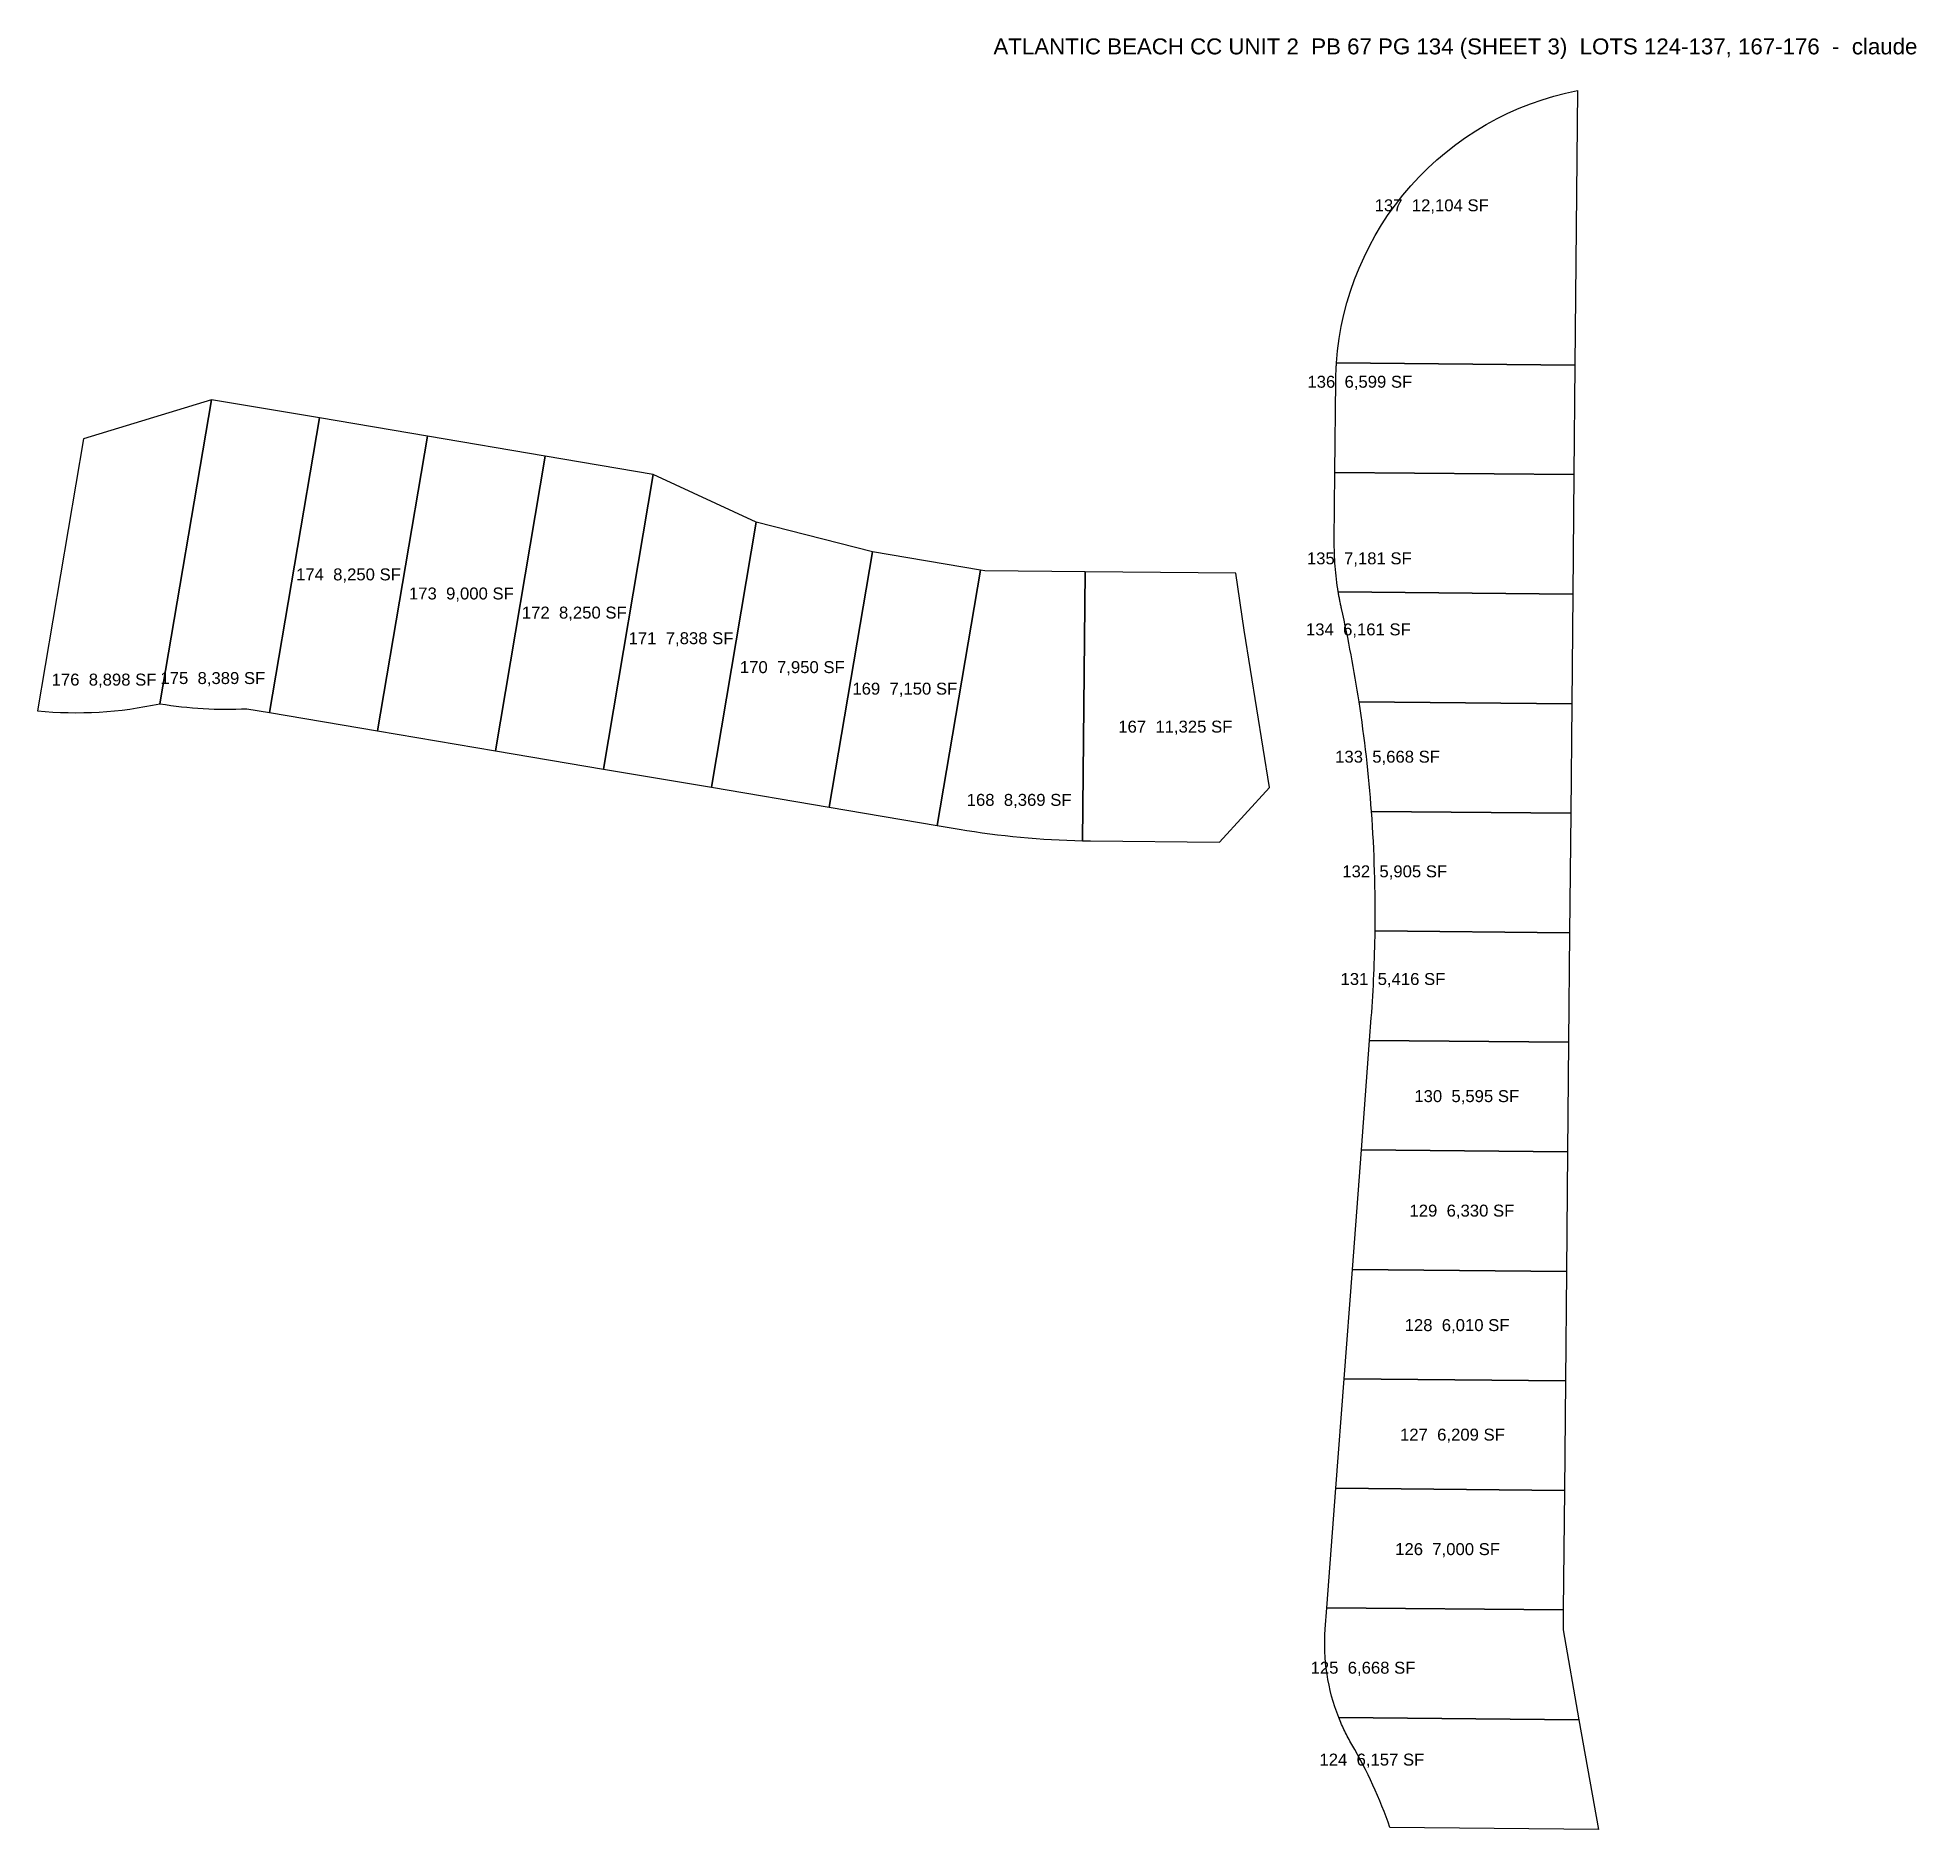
# Model space of a CAD drawing. Extents: x -772 to 171, y -735 to 164.
import ezdxf
from ezdxf.enums import TextEntityAlignment as Align

# ---------------------------------------------------------------- set-up
doc = ezdxf.new("R2010")
doc.units = 0
for name, color, linetype in [('LOT', 4, 'CONTINUOUS'), ('LOT-FLAGGED', 1, 'CONTINUOUS'), ('TEXT-LABELS', 7, 'CONTINUOUS'), ('TITLEBLOCK', 2, 'CONTINUOUS')]:
    doc.layers.add(name, color=color, linetype=linetype)
doc.styles.get("Standard").update_dxf_attribs({"font": 'Arial'})

msp = doc.modelspace()

# ---------------------------------------------------------------- linework, layer by layer
at = {"layer": 'LOT'}
for points in [[(1.2978, 137.8439), (0, 0), (-119.7147, 1.1272), (-119.1592, 7.2355), (-118.3544, 13.3161), (-117.3018, 19.3587), (-116.0029, 25.3532), (-114.4601, 31.2896), (-112.6759, 37.1579), (-110.6533, 42.9484), (-108.3956, 48.6514), (-105.9067, 54.2573), (-103.1906, 59.7568), (-100.252, 65.1406), (-97.0958, 70.3998), (-93.7272, 75.5256), (-90.1519, 80.5093), (-86.3758, 85.3428), (-82.4052, 90.0178), (-78.2469, 94.5266), (-73.9077, 98.8616), (-69.3949, 103.0156), (-64.716, 106.9816), (-59.879, 110.753), (-54.8918, 114.3236), (-49.7627, 117.6872), (-44.5005, 120.8384), (-39.1138, 123.7718), (-33.6118, 126.4825), (-28.0034, 128.966), (-22.2983, 131.2182), (-16.5058, 133.2352), (-10.6358, 135.0138), (-4.6979, 136.5508)], [(0, 0), (-0.5178, -54.9976), (-120.5125, -53.8678), (-120.0777, -7.9856), (-120.0712, -7.4156), (-120.0626, -6.8455), (-120.0519, -6.2756), (-120.0389, -5.7056), (-120.0238, -5.1357), (-120.0065, -4.5659), (-119.9871, -3.9961), (-119.9655, -3.4265), (-119.9417, -2.8569), (-119.9158, -2.2874), (-119.8877, -1.718), (-119.8574, -1.1487), (-119.825, -0.5795), (-119.7904, -0.0105), (-119.7536, 0.5584), (-119.7147, 1.1272)], [(-576.213, -35.7093), (-630.4435, -26.5415), (-655.4467, -174.4429), (-601.2161, -183.6107)], [(-517.0524, -45.7105), (-576.213, -35.7093), (-601.2161, -183.6107), (-542.0555, -193.612)], [(-462.8219, -54.8783), (-517.0524, -45.7105), (-542.0555, -193.612), (-487.825, -202.7798)], [(-411.0906, -78.8369), (-462.8219, -54.8783), (-487.825, -202.7798), (-433.5934, -211.9483)], [(-0.5178, -54.9976), (-1.0827, -114.9949), (-118.8275, -113.8863), (-119.0816, -112.2891), (-119.321, -110.6811), (-119.5428, -109.0705), (-119.7473, -107.4576), (-119.9342, -105.8426), (-120.1036, -104.2257), (-120.2555, -102.607), (-120.3898, -100.9868), (-120.5065, -99.3652), (-120.6057, -97.7425), (-120.6873, -96.1187), (-120.7512, -94.4942), (-120.7976, -92.8691), (-120.8264, -91.2436), (-120.8375, -89.6178), (-120.831, -87.9921), (-120.5125, -53.8678)], [(-352.7615, -93.7687), (-411.0906, -78.8369), (-433.5934, -211.9483), (-374.4309, -221.95)], [(-298.5309, -102.9365), (-352.7615, -93.7687), (-374.4309, -221.95), (-320.2003, -231.1178)], [(-245.9854, -103.7933), (-296.2631, -103.3199), (-298.5309, -102.9365), (-320.2003, -231.1178), (-309.2556, -232.968), (-305.4117, -233.5995), (-301.5621, -234.1953), (-297.7071, -234.7554), (-293.8472, -235.2797), (-289.9825, -235.7682), (-286.1134, -236.2208), (-282.2403, -236.6376), (-278.3636, -237.0183), (-274.4834, -237.3631), (-270.6002, -237.6719), (-266.7144, -237.9447), (-262.8261, -238.1814), (-258.9359, -238.3821), (-255.0439, -238.5466), (-251.1506, -238.6751), (-247.2563, -238.7674), (-247.2564, -238.7873)], [(-170.2687, -104.5062), (-245.9854, -103.7933), (-247.2564, -238.7873), (-243.2068, -238.845), (-178.4797, -239.4544), (-153.3643, -212.0039), (-166.0042, -133.11)], [(-1.0827, -114.9949), (-1.6005, -169.9925), (-108.3858, -168.987), (-108.8449, -166.0524), (-109.3154, -163.1124), (-109.7984, -160.1744), (-110.2939, -157.2384), (-110.8019, -154.3046), (-111.3224, -151.373), (-111.8553, -148.4437), (-112.4007, -145.5166), (-112.9585, -142.5919), (-113.5288, -139.6695), (-114.1115, -136.7497), (-114.7066, -133.8323), (-115.3141, -130.9175), (-115.934, -128.0053), (-116.5663, -125.0958), (-117.2109, -122.1889), (-117.3254, -121.6733), (-117.4382, -121.1573), (-117.5491, -120.6409), (-117.6582, -120.1241), (-117.7654, -119.6069), (-117.8709, -119.0893), (-117.9745, -118.5714), (-118.0763, -118.0531), (-118.1763, -117.5344), (-118.2744, -117.0154), (-118.3708, -116.4961), (-118.4652, -115.9764), (-118.5579, -115.4564), (-118.6487, -114.9361), (-118.7377, -114.4155), (-118.8275, -113.8863)], [(-1.6005, -169.9925), (-2.1184, -224.99), (-102.1539, -224.0482), (-102.4157, -220.5986), (-102.6945, -217.1458), (-102.9903, -213.6945), (-103.3032, -210.2446), (-103.6332, -206.7963), (-103.9803, -203.3497), (-104.3443, -199.9049), (-104.7255, -196.4619), (-105.1237, -193.0208), (-105.5388, -189.5818), (-105.971, -186.1448), (-106.4203, -182.71), (-106.8865, -179.2775), (-107.3696, -175.8474), (-107.8698, -172.4196), (-108.3858, -168.987)], [(-2.1184, -224.99), (-2.6833, -284.9874), (-100.3389, -284.0679), (-100.3016, -280.3212), (-100.2842, -276.567), (-100.287, -272.8127), (-100.3098, -269.0585), (-100.3529, -265.3045), (-100.416, -261.5508), (-100.4993, -257.7974), (-100.6027, -254.0446), (-100.7262, -250.2923), (-100.8699, -246.5408), (-101.0336, -242.7901), (-101.2175, -239.0403), (-101.4215, -235.2916), (-101.6456, -231.544), (-101.8898, -227.7977), (-102.1539, -224.0482)], [(-2.6833, -284.9874), (-3.2011, -339.9849), (-103.1067, -339.0443), (-102.2516, -327.6634), (-102.0525, -324.9433), (-101.864, -322.2226), (-101.6861, -319.501), (-101.5188, -316.7789), (-101.3621, -314.0561), (-101.216, -311.3327), (-101.0805, -308.6087), (-100.9557, -305.8843), (-100.8414, -303.1593), (-100.7378, -300.434), (-100.6448, -297.7083), (-100.5624, -294.9822), (-100.4907, -292.2558), (-100.4295, -289.5292), (-100.379, -286.8023), (-100.3389, -284.0679)], [(-3.2011, -339.9849), (-3.7189, -394.9825), (-107.2443, -394.0078), (-103.1067, -339.0443)], [(-3.7189, -394.9825), (-4.2838, -454.9798), (-111.749, -453.968), (-107.2443, -394.0078)], [(-4.2838, -454.9798), (-4.8016, -509.9774), (-115.8767, -508.9316), (-111.749, -453.968)], [(-4.8016, -509.9774), (-5.3194, -564.975), (-120.0144, -563.8951), (-115.8767, -508.9316)], [(-5.3194, -564.975), (-5.8843, -624.9723), (-124.5191, -623.8553), (-120.0144, -563.8951)], [(-5.8843, -624.9723), (-5.9785, -634.9719), (2.0057, -680.0503), (-118.609, -678.9146), (-119.6109, -676.2694), (-120.5361, -673.6041), (-121.3856, -670.9137), (-122.159, -668.2005), (-122.8555, -665.4665), (-123.4746, -662.714), (-124.0158, -659.9451), (-124.4786, -657.162), (-124.8628, -654.367), (-125.168, -651.5622), (-125.3939, -648.75), (-125.5404, -645.9325), (-125.6074, -643.112), (-125.5947, -640.2907), (-125.5025, -637.4709), (-125.3308, -634.6548), (-124.5191, -623.8553)], [(2.0057, -680.0503), (11.7635, -735.1428), (-92.9019, -734.1573), (-93.8592, -731.4497), (-94.8446, -728.756), (-95.8628, -726.0745), (-96.9136, -723.4056), (-97.997, -720.7498), (-99.1127, -718.1074), (-100.2605, -715.4788), (-101.4403, -712.8644), (-102.652, -710.2646), (-103.8953, -707.6798), (-105.1701, -705.1103), (-106.4761, -702.5566), (-107.8132, -700.0191), (-109.1811, -697.498), (-110.5798, -694.9938), (-112.0089, -692.5069), (-112.481, -691.688), (-112.9453, -690.8646), (-113.4018, -690.0369), (-113.8505, -689.2049), (-114.2913, -688.3687), (-114.7242, -687.5284), (-115.1491, -686.684), (-115.566, -685.8356), (-115.9749, -684.9833), (-116.3757, -684.1272), (-116.7684, -683.2674), (-117.1529, -682.4039), (-117.5293, -681.5368), (-117.8975, -680.6661), (-118.2574, -679.7921), (-118.609, -678.9146)]]:
    msp.add_lwpolyline(points, close=True, dxfattribs=at)
at = {"layer": 'LOT-FLAGGED'}
for points in [[(-684.6741, -17.3736), (-748.8334, -36.952), (-771.9312, -173.5834), (-768.0827, -173.9169), (-764.2285, -174.1759), (-760.37, -174.3605), (-756.5086, -174.4705), (-752.6458, -174.506), (-748.7831, -174.4668), (-744.9218, -174.353), (-741.0634, -174.1647), (-737.2095, -173.9018), (-733.3613, -173.5646), (-729.5203, -173.1532), (-725.688, -172.6676), (-721.8658, -172.1081), (-718.0551, -171.4749), (-714.2574, -170.7682), (-710.474, -169.9882)], [(-630.4435, -26.5415), (-684.6741, -17.3736), (-710.474, -169.9882), (-707.7723, -170.4256), (-705.0649, -170.826), (-702.3523, -171.1893), (-699.635, -171.5155), (-696.9135, -171.8044), (-694.1882, -172.056), (-691.4598, -172.2704), (-688.7287, -172.4474), (-685.9954, -172.587), (-683.2605, -172.6892), (-680.5245, -172.7539), (-677.7878, -172.7812), (-675.051, -172.7711), (-672.3145, -172.7235), (-669.579, -172.6385), (-666.8449, -172.516), (-655.4467, -174.4429)]]:
    msp.add_lwpolyline(points, close=True, dxfattribs=at)

# ---------------------------------------------------------------- texts
at = {"layer": 'TEXT-LABELS'}
for s, p in [('137  12,104 SF', (-71.9027, 80.2193)), ('136  6,599 SF', (-108.0001, -8.3566)), ('135  7,181 SF', (-108.258, -97.0175)), ('174  8,250 SF', (-615.8298, -105.0761)), ('173  9,000 SF', (-559.1343, -114.6606)), ('172  8,250 SF', (-502.4387, -124.2452)), ('134  6,161 SF', (-108.7357, -132.6821)), ('171  7,838 SF', (-448.8327, -137.1108)), ('170  7,950 SF', (-392.9691, -151.626)), ('176  8,898 SF', (-738.5513, -157.8921)), ('175  8,389 SF', (-683.9255, -157.1171)), ('169  7,150 SF', (-336.4809, -162.4433)), ('167  11,325 SF', (-200.6522, -181.5)), ('133  5,668 SF', (-94.0803, -196.5903)), ('168  8,369 SF', (-279.0787, -218.2696)), ('132  5,905 SF', (-90.4817, -254.1498)), ('131  5,416 SF', (-91.3701, -308.1973)), ('130  5,595 SF', (-54.3177, -367.0049)), ('129  6,330 SF', (-56.749, -424.4845)), ('128  6,010 SF', (-59.1778, -481.9642)), ('127  6,209 SF', (-61.503, -536.9448)), ('126  7,000 SF', (-63.9343, -594.4244)), ('125  6,668 SF', (-106.4048, -653.9609)), ('124  6,157 SF', (-101.9478, -700.0791))]:
    msp.add_text(s, height=6, dxfattribs=at).set_placement(p, align=Align.MIDDLE_CENTER)
at = {"layer": 'TITLEBLOCK'}
msp.add_text('ATLANTIC BEACH CC UNIT 2  PB 67 PG 134 (SHEET 3)  LOTS 124-137, 167-176  -  claude', height=8, dxfattribs=at).set_placement((-60, 160), align=Align.MIDDLE_CENTER)

doc.saveas('drawing.dxf')
